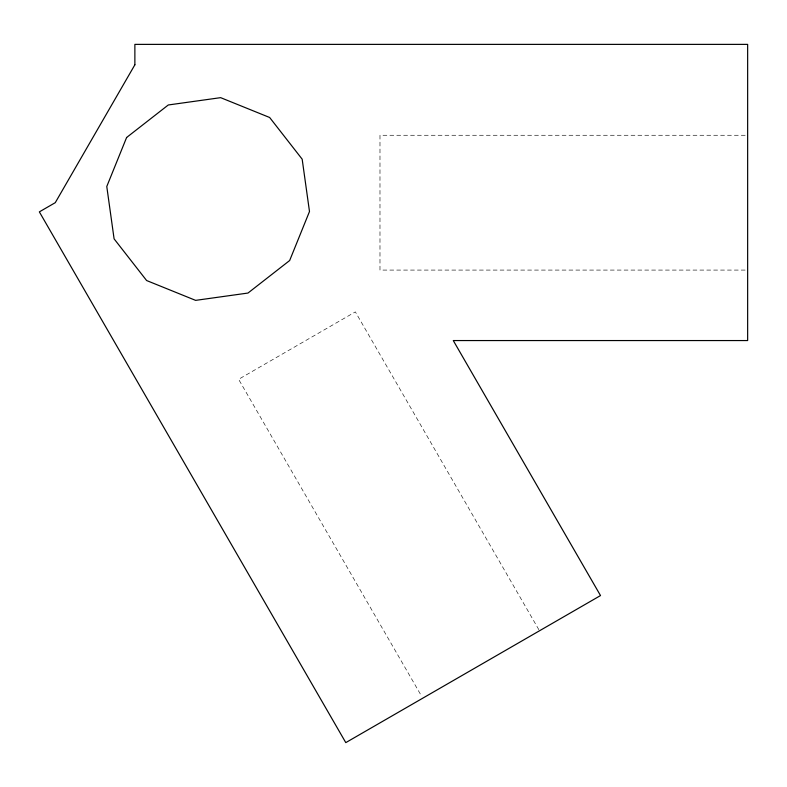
<?xml version="1.0" encoding="UTF-8"?>
<svg xmlns="http://www.w3.org/2000/svg" width="787" height="787" viewBox="0 0 787 787"><rect width="100%" height="100%" fill="white"/><g stroke="black" fill="none" stroke-linecap="round" stroke-linejoin="round"><path stroke-width="0.59" stroke-dasharray="3.94 2.95" d="M745.191 135.266L379.983 135.266L379.983 270.079L745.191 270.079M538.869 629.728L355.36 311.888L238.609 379.295L421.507 696.072"/><path stroke-width="1.18" d="M126.609 137.499L106.776 186.499L114.095 238.855L146.618 280.536L195.619 300.368L247.974 293.049L289.655 260.527L309.488 211.526L302.169 159.171L269.646 117.489L220.645 97.657L168.29 104.976L126.609 137.499M134.872 64.8L55.267 202.672L39.35 211.87L345.788 742.623L600.511 595.562L453.282 340.555L747.65 340.555L747.65 44.377L134.872 44.377L134.872 64.8"/></g></svg>
